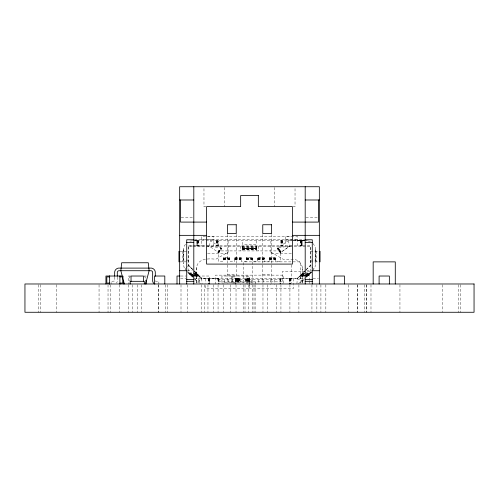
<?xml version="1.0" encoding="UTF-8"?>
<svg xmlns="http://www.w3.org/2000/svg" width="499" height="499" viewBox="0 0 499 499"><rect width="100%" height="100%" fill="white"/><g stroke="black" fill="none" stroke-linecap="round" stroke-linejoin="round"><path stroke-width="0.37" stroke-dasharray="2.5 1.87" d="M196.463 283.226L196.575 267.427C197.947 258.22 208.788 258.463 215.855 259.224L228.105 252.151M187.013 271.356L184.256 267.994L183.195 263.584L183.314 248.864L184.256 245.97L186.046 243.506M235.565 278.673L235.534 283.981M196.575 267.427L196.456 283.981M296.93 283.856L297.242 278.673L305.687 270.227M312.954 243.506L314.744 245.97L315.686 248.864L315.805 263.584L314.744 267.994L311.987 271.356M200.586 283.501L197.878 282.122L199.419 276.334L194.916 276.334M217.976 252.226L221.02 247.878L218.144 252.344M218.3 252.45L221.344 248.103M218.437 252.544L221.481 248.203M218.556 252.631L221.6 248.284M218.649 252.694L221.818 248.44L210.709 240.661L209.218 246.107L218.78 252.787L221.762 248.402M185.054 269.298L187.025 267.077M187.518 266.522L188.497 265.412L188.497 245.963L310.503 245.963L310.515 272.903L302.282 281.13L298.414 283.501M311.495 271.874L310.515 272.903L303.012 272.903M308.207 275.205L300.76 275.155L308.207 275.205L311.339 271.986L306.523 276.826L311.276 271.967M311.307 272.005L307.085 276.334L304.833 276.334M297.242 278.673L302.282 281.13L304.402 278.978M305.694 270.096L297.204 278.585L281.149 278.585L281.149 281.854L217.851 281.854L217.851 278.585L202.937 278.529L201.621 278.105L193.306 270.096M306.006 269.778L310.409 265.374L310.409 246.051L292.925 246.051M306.224 269.691L310.503 265.412L311.482 266.522M301.122 282.122L304.328 278.916M194.622 278.96L197.878 282.122L201.758 278.673L193.313 270.227M310.497 241.722L307.602 240.78L288.291 240.661L277.182 248.44L280.351 252.694L289.782 246.107L291.404 245.963M280.351 252.694L277.238 248.402M288.291 240.661L289.782 246.107L280.276 252.744M189.913 241.136L193.6 240.736M289.782 246.107L278.155 247.754L281.199 252.101M194.841 240.705L196.968 240.661L196.968 245.963M194.329 240.718L197.261 240.661L197.261 245.963M198.496 275.411L190.93 275.348L192.414 275.323M193.15 275.317L198.334 275.242L190.793 275.205M190.93 275.348L193.911 275.323M194.654 275.317L198.377 275.292M205.962 206.623L203.972 206.623L203.972 187.499M293.038 206.623L295.028 206.623L295.028 186.732M181.149 217.676L193.063 217.676M305.937 217.676L317.851 217.676M207.646 236.326L291.354 236.326M201.322 239.246L213.697 239.246M285.303 239.246L297.678 239.246M194.473 239.639L304.527 239.639M192.92 240.661L306.08 240.661M192.464 246.051L188.591 246.051L188.591 265.374L192.782 269.572M193.15 246.051L206.075 246.051M206.405 246.051L292.595 246.051M242.252 246.518L256.748 246.518M242.252 247.055L256.748 247.055M242.252 247.566L256.748 247.566M242.252 248.04L256.748 248.04M256.748 248.465L242.252 248.465L256.748 248.652L242.252 248.826L256.748 248.826M242.252 249.113L256.748 249.113M242.252 249.325L256.748 249.325M242.252 249.5L256.748 249.456M179.659 251.265L188.497 251.265M310.503 251.265L318.013 251.265M207.596 253.48L228.105 253.48L228.105 240.661M291.404 253.48L270.895 253.48L270.895 240.661M223.246 257.908L229.783 257.908M234.736 257.908L241.279 257.908M246.232 257.908L252.768 257.908M257.721 257.908L264.264 257.908M269.217 257.908L275.754 257.908M223.246 258.183L229.783 258.183M234.736 258.183L241.279 258.183M246.232 258.183L252.768 258.183M257.721 258.183L264.264 258.183M269.217 258.183L275.754 258.183M223.246 258.438L229.783 258.438M234.736 258.438L241.279 258.438M246.232 258.438L252.768 258.438M257.721 258.438L264.264 258.438M269.217 258.438L275.754 258.438M223.246 258.675L229.783 258.675M234.736 258.675L241.279 258.675M246.232 258.675L252.768 258.675M257.721 258.675L264.264 258.675M269.217 258.675L275.754 258.675M223.246 258.881L229.783 258.881M234.736 258.881L241.279 258.881M246.232 258.881L252.768 258.881M257.721 258.881L264.264 258.881M269.217 258.881L275.754 258.881M223.246 259.062L229.783 259.062M234.736 259.062L241.279 259.062M246.232 259.062L252.768 259.062M257.721 259.062L264.264 259.062M269.217 259.062L275.754 259.062M223.246 259.212L229.783 259.212M234.736 259.212L241.279 259.212M246.232 259.212L252.768 259.212M257.721 259.212L264.264 259.212M269.217 259.212L275.754 259.212M223.246 259.318L229.783 259.399M234.736 259.318L241.279 259.399M246.232 259.318L252.768 259.38M257.721 259.399L264.264 259.318M269.217 259.318L275.754 259.399M188.497 260.11L183.195 260.11L183.314 248.864L183.195 263.584M310.503 260.11L315.805 260.11L315.686 248.864L315.805 263.584M179.659 261.875L188.497 261.875M310.503 261.875L318.013 261.875M187.437 270.72L192.389 270.72M306.611 270.72L311.563 270.72M195.988 272.903L188.485 272.903L187.505 271.874M188.89 273.302L192.639 273.302M193.394 273.302L196.394 273.302M302.606 273.302L305.606 273.302M306.361 273.302L310.11 273.302M189.277 273.689L196.774 273.689M302.226 273.689L309.723 273.689M189.632 274.045L194.13 274.045M194.878 274.045L197.13 274.045M301.87 274.045L305.619 274.045M306.367 274.045L309.368 274.045M227.401 274.257L236.239 274.257M262.761 274.257L271.599 274.257M189.944 274.363L197.448 274.363M301.552 274.363L309.056 274.363M190.219 274.631L192.464 274.631M193.219 274.631L197.716 274.631M301.284 274.631L305.781 274.631M306.536 274.631L308.781 274.631M190.437 274.849L194.186 274.849M194.934 274.849L197.935 274.849M301.065 274.849L305.563 274.849M306.317 274.849L308.563 274.849M190.593 275.005L198.19 275.105M300.81 275.105L308.407 275.005M198.296 275.205L190.718 275.13L187.624 271.949M300.704 275.205L308.282 275.13M308.17 275.242L300.666 275.242L304.365 275.298M300.504 275.411L305.818 275.348M306.505 275.411L308.07 275.348L305.107 275.305L308.07 275.348M191.136 275.554L192.639 275.554M193.387 275.554L198.639 275.554M300.361 275.554L304.109 275.554M304.864 275.554L307.864 275.554M191.304 275.722L198.808 275.722M300.192 275.722L307.696 275.722M191.497 275.91L198.995 275.91M300.005 275.91L307.503 275.91M130.507 276.022L128.386 276.022L128.386 283.981M143.943 276.022L146.064 276.022L146.064 277.469M180.669 276.022L185.796 276.022M191.703 276.115L193.949 276.115M194.704 276.115L199.201 276.115M299.799 276.115L304.296 276.115M305.051 276.115L307.297 276.115M194.167 276.334L191.915 276.334L188.485 272.903L188.497 265.412L192.776 269.691M304.084 276.334L299.581 276.334L302.282 281.13M130.595 276.908L129.266 276.908L129.266 280.775M143.855 276.908L145.184 276.908L145.184 280.775M217.851 278.585L202.937 278.529M180.544 278.673L185.984 278.673M194.535 278.673L304.465 278.673M313.016 278.673L318.456 278.673M217.851 279.733L281.149 279.733M235.216 283.095L232.559 283.095L232.559 276.908L235.216 276.908L235.216 276.022M245.82 283.095L248.477 283.095L248.477 276.908L245.82 276.908L245.82 276.022M188.497 245.963L205.8 245.976M206.549 245.976L220.845 247.754L217.801 252.101L218.78 252.787M292.944 240.674L307.602 240.78M300.623 275.292L304.346 275.317M297.678 240.661L304.546 240.743M207.596 245.963L208.807 245.982M304.671 240.718L301.515 240.661L301.515 245.963M304.159 240.705L302.032 240.661L302.032 245.963M270.895 252.151L283.145 259.224L294.341 259.343L297.236 260.285L299.693 262.075L301.483 264.532L302.425 267.427L302.544 283.22M194.086 278.436L187.693 272.005M188.591 265.374L193.999 270.751M194.541 271.288L201.028 277.743M187.724 271.967L192.533 276.777M194.672 278.916L197.878 282.122M311.975 267.077L313.946 269.298M277.98 247.878L281.024 252.226M277.812 247.997L280.856 252.344M280.7 252.45L277.656 248.103L280.563 252.544M277.4 248.284L280.444 252.631M155.314 280.8L155.7 281.317L158.85 281.324L158.85 283.981M201.758 278.673L202.07 283.856M249.637 278.673L249.675 288.31L293.705 288.31L293.705 284.698M249.325 282.209L249.288 278.673L249.325 283.981L249.357 276.022L221.918 276.022L221.918 283.981M302.425 267.427L302.537 283.226M460.577 284.742L460.577 312.268M458.332 284.742L458.332 312.268M442.613 284.742L442.613 312.268M399.949 284.742L399.949 312.268M370.988 284.742L370.988 312.268M366.709 284.742L366.709 312.268M366.266 284.742L366.266 312.268M364.233 284.742L364.233 312.268M357.727 284.742L357.727 312.268M357.284 284.742L357.284 312.268M348.302 284.742L348.302 312.268M325.847 284.742L325.847 312.268M320.913 284.742L320.913 312.268M316.865 284.742L316.865 312.268M316.659 251.265L316.659 261.875M311.931 284.742L311.931 312.268M309.605 280.55L309.605 271.599L282.197 271.599L282.197 283.538M309.605 281.299L309.605 283.538M302.095 240.661L302.095 245.963M301.914 245.963L301.914 240.661L304.047 240.705L301.246 240.661L301.246 245.963M301.739 240.661L301.739 245.963M300.941 240.661L300.941 245.963M300.61 240.661L300.61 245.963M300.255 240.661L300.255 245.963M300.242 283.214L300.242 261.875L243.668 261.875L243.668 283.214M298.901 284.742L298.901 312.268M297.678 245.963L297.678 236.595L285.303 236.595L285.303 245.963M293.705 278.673L293.705 284.299M291.404 264.925L291.404 283.214M290.474 278.673L290.474 283.981M290.262 278.673L290.262 283.981M290.056 278.673L290.056 283.981M289.919 284.742L289.919 312.268M289.863 278.673L289.863 283.981M289.694 278.673L289.694 283.981M289.551 278.673L289.551 283.981M289.439 278.673L289.439 283.981M289.301 278.673L289.351 283.981M283.538 283.239L283.538 275.136L215.462 275.136L215.462 283.981M282.733 240.661L282.733 245.963M282.378 240.661L282.378 245.963M282.041 240.661L282.041 245.963M281.735 240.661L281.735 245.963M281.467 240.661L281.467 245.963M281.243 240.661L281.243 245.963M281.068 240.661L281.068 245.963M280.949 240.661L280.949 245.963M280.937 284.742L280.937 312.268M280.669 278.673L280.669 283.538M280.569 278.673L280.569 283.22M280.376 278.673L280.376 283.981M280.17 278.673L280.17 283.981M279.958 278.673L279.958 283.981M276.446 284.742L276.446 312.268M274.693 187.499L274.693 206.623M274.693 279.733L274.693 284.511M271.599 234.474L271.599 283.395M270.277 279.733L270.277 284.511M267.464 284.742L267.464 312.268M263.204 279.733L263.204 283.675M262.973 284.742L262.973 312.268M262.761 234.474L262.761 283.395M258.781 279.733L258.781 283.675M258.519 246.051L258.519 250.916M256.748 240.661L256.748 244.198L242.252 244.198L242.252 240.661M256.748 245.963L256.748 250.916M255.688 283.981L255.688 282.209L222.978 282.209L222.978 283.981M255.12 284.742L255.12 312.268M253.991 284.742L253.991 312.268M252.65 284.742L252.65 312.268M252.506 261.875L252.506 283.981M251.708 279.733L251.708 284.511M249.519 278.673L249.519 282.209M249.325 284.698L249.325 288.31L205.295 288.31L205.295 283.981M249.188 278.673L249.188 282.209M248.745 278.673L248.745 282.209M248.371 278.673L248.371 282.209M248.371 284.742L248.371 312.268M248.178 278.673L248.178 282.209M247.953 278.673L247.953 282.209M247.816 278.673L247.816 282.209M247.504 278.673L247.504 282.209M247.423 278.673L247.423 282.209M247.292 279.733L247.292 284.511M247.011 278.673L247.036 282.209M246.6 278.673L246.562 282.209M246.194 278.673L246.194 282.209M246.101 278.673L246.101 282.209M245.807 278.673L245.807 282.209M245.658 278.673L245.658 282.209M245.009 284.742L245.009 312.268M243.668 284.742L243.668 312.268M242.252 245.963L242.252 250.916M240.481 246.051L240.481 250.916M240.219 279.733L240.219 284.511M239.464 278.673L239.464 282.209M239.202 278.673L239.202 282.209M239.052 278.673L239.052 282.209M238.759 278.673L238.759 282.209M238.665 278.673L238.665 282.209M238.566 282.209L238.566 278.673L238.148 282.209L238.085 278.673L237.867 282.209L237.605 278.673L237.605 282.209M238.254 278.673L238.291 282.209M237.842 278.673L237.842 282.209M237.437 278.673L237.437 282.209M237.356 278.673L237.356 282.209M237.137 278.673L237.137 282.209M237.044 278.673L237.044 282.209M236.906 278.673L236.906 282.209M236.676 278.673L236.676 282.209M236.489 278.673L236.489 282.209M236.345 278.673L236.345 282.209M236.239 234.474L236.239 283.395M236.064 278.673L236.108 282.209M236.027 284.742L236.027 312.268M235.927 278.673L235.927 282.209M235.834 278.673L235.796 284.511M235.671 278.673L235.671 282.209M235.403 278.673L235.335 282.209M235.254 282.209L235.185 278.673L235.179 283.388M232.172 276.022L232.172 283.981M231.679 276.022L231.679 283.981M230.419 284.742L230.419 312.268M228.723 279.733L228.723 283.675M227.401 234.474L227.401 283.395M224.307 187.499L224.307 206.623M224.307 279.733L224.307 283.675M223.671 284.742L223.671 312.268M219.042 278.673L219.042 283.981M218.83 278.673L218.83 283.981M218.624 278.673L218.624 283.22M218.431 278.673L218.431 283.22M218.331 278.673L218.331 282.839M218.063 284.742L218.063 312.268M217.932 240.661L217.932 245.963M217.757 240.661L217.757 245.963M217.533 240.661L217.533 245.963M217.265 240.661L217.265 245.963M216.959 240.661L216.959 245.963M216.622 240.661L216.622 245.963M216.267 240.661L216.267 245.963M213.697 245.963L213.697 236.595L201.322 236.595L201.322 245.963M213.572 284.742L213.572 312.268M209.699 283.981L209.717 276.022L199.463 276.022L199.463 283.981M209.561 278.673L209.561 283.981M209.449 278.673L209.449 283.981M209.306 278.673L209.306 283.981M209.137 278.673L209.137 283.981M208.944 278.673L208.944 283.22M208.738 278.673L208.738 283.981M208.526 278.673L208.526 283.981M207.964 284.742L207.964 312.268M205.295 278.673L205.295 283.22M204.59 284.742L204.59 312.268M201.216 284.742L201.216 312.268M198.745 240.661L198.745 245.963M198.39 240.661L198.39 245.963M198.059 240.661L198.059 245.963M197.754 240.661L197.754 245.963M197.485 240.661L197.485 245.963M197.086 240.661L197.086 245.963M196.905 240.661L196.905 245.963M187.755 284.742L187.755 312.268M182.341 251.265L182.341 261.875M181.006 284.742L181.006 312.268M167.321 284.742L167.321 312.268M165.3 284.742L165.3 312.268M158.551 284.742L158.551 312.268M158.339 284.742L158.339 312.268M141.716 284.742L141.716 312.268M137.225 284.742L137.225 312.268M132.734 284.742L132.734 312.268M128.243 284.742L128.243 312.268M123.609 276.022L123.609 277.469M119.261 284.742L119.261 312.268M117.296 277.064L117.296 280.881A3.094 3.094 0 0 1 116.392 283.07M114.645 276.982L114.608 281.049L111.109 281.324L111.109 283.981M110.279 284.742L110.279 312.268M108.034 284.742L108.034 312.268M99.052 284.742L99.052 312.268M56.387 284.742L56.387 312.268M40.669 284.742L40.669 312.268M38.423 284.742L38.423 312.268M280.444 250.916L218.556 250.916L218.556 261.526L223.246 261.526L223.246 257.634L229.783 257.634L229.783 261.526L234.736 261.526L234.736 257.634L241.279 257.634L241.279 261.526L246.232 261.526L246.232 257.634L252.768 257.634L252.768 261.526L257.721 261.526L257.721 257.634L264.264 257.634L264.264 261.526L269.217 261.526L269.217 257.634L275.754 257.634L275.754 261.526L280.444 261.526L280.444 250.916M249.07 282.209L249.07 278.673L249.02 282.209M218.107 245.963L218.107 240.661L218.051 245.963"/><path stroke-width="0.75" d="M145.589 283.981L149.126 270.72L148.278 262.761L121.681 262.761L120.833 270.72L124.37 283.981M179.659 199.993L193.805 199.993M305.195 199.993L319.341 199.993M206.623 222.092L180.544 222.092L180.544 199.993M292.377 222.092L318.456 222.092L318.456 199.993M179.659 235.353L206.623 235.353M292.377 235.353L319.341 235.353M193.805 239.776L186.732 239.776L186.732 283.981M305.195 239.776L312.268 239.776L312.268 283.981M186.732 242.427L193.805 242.427M305.195 242.427L312.268 242.427M179.659 270.72L186.732 270.72M312.268 270.72L319.341 270.72M122.199 276.022L105.931 276.022L105.931 283.981M179.939 276.022L177.008 276.022L177.008 283.981M186.732 279.371L193.805 279.371M305.195 279.371L312.268 279.371M186.732 281.324L193.805 281.324M305.195 281.324L312.268 281.324M395.283 283.981L395.283 261.875L373.177 261.875L373.177 283.981M389.357 283.981L389.357 276.022L379.103 276.022L379.103 283.981M344.447 283.981L344.447 276.022L334.193 276.022L334.193 283.981M320.046 251.265L320.046 261.875M319.341 283.981L319.341 186.732L179.659 186.732L179.659 283.981M305.195 186.732L305.195 283.981M193.805 186.732L193.805 283.981M178.954 251.265L178.954 261.875M164.807 283.981L164.807 276.022L154.553 276.022L154.553 283.981M155.314 276.215L155.283 271.905A4.429 4.429 0 0 0 151.471 268.1L118.488 268.1A4.429 4.429 0 0 0 114.676 271.905L114.645 276.215M146.064 280.363L146.064 283.981M144.298 283.981L144.298 281.324L130.152 281.324L130.152 283.981M143.413 281.324L143.413 276.022L131.037 276.022L131.037 281.324M123.609 280.363L123.609 283.981M120.072 276.022L120.072 276.908L122.729 276.908L122.729 283.095L120.072 283.095L120.072 283.981M119.897 276.022L119.897 283.981M117.296 276.303L117.296 272.485A1.765 1.765 0 0 1 119.068 270.72L150.891 270.72A1.765 1.765 0 0 1 152.663 272.485L152.663 280.881A3.094 3.094 0 0 0 154.952 283.875M109.643 276.022L109.643 283.981M109.468 276.022L109.468 276.908L106.811 276.908L106.811 283.095L109.468 283.095L109.468 283.981M258.339 195.571L240.661 195.571L240.661 206.623L206.623 206.623L206.623 264.09L292.377 264.09L292.377 206.623L258.339 206.623L258.339 195.571M236.239 224.743L227.401 224.743L227.401 233.588L236.239 233.588L236.239 224.743M271.599 224.743L262.761 224.743L262.761 233.588L271.599 233.588L271.599 224.743M474.05 283.981L24.95 283.981L24.95 312.268L474.05 312.268L474.05 283.981"/></g></svg>
